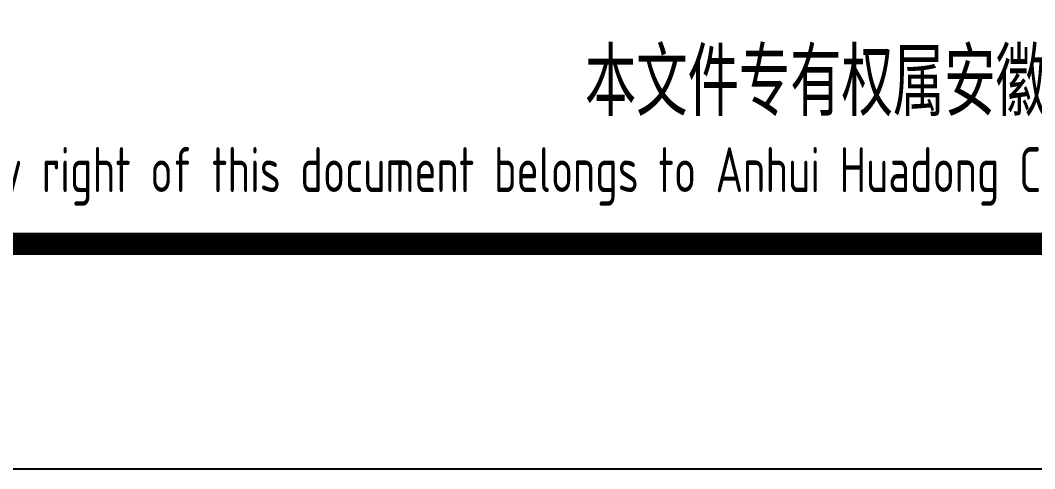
# Model space of a CAD drawing. Extents: x 5211311 to 5622788, y -441754 to -251897.
# Drawn here: x 5490011 to 5494516, y -424514 to -422520 of the extents above; entities that cross this region are included whole.
import ezdxf
from ezdxf.enums import TextEntityAlignment as Align

# ---------------------------------------------------------------- set-up
doc = ezdxf.new("R2010")
doc.units = 0
doc.header["$LTSCALE"] = 1000
doc.header["$MEASUREMENT"] = 0
doc.layers.get('0').update_dxf_attribs({"linetype": 'CONTINUOUS'})
doc.layers.add('PUB_TITLE', color=4, linetype='CONTINUOUS')
doc.styles.add('AHD', font='sceie.shx', dxfattribs={"width": 0.7, "bigfont": 'sceic.shx'})

msp = doc.modelspace()

# ---------------------------------------------------------------- linework, layer by layer
msp.add_line((5488113.1, -423514), (5506113.1, -423514))
at = {"layer": 'PUB_TITLE', "color": 4}
msp.add_lwpolyline([(5423013.1, -424514), (5507113.1, -424514), (5507113.1, -365114), (5423013.1, -365114)], close=True, dxfattribs=at)
at = {"layer": 'PUB_TITLE', "color": 4, "const_width": 100}
msp.add_lwpolyline([(5425513.1, -423514), (5506113.1, -423514), (5506113.1, -366114), (5425513.1, -366114)], close=True, dxfattribs=at)

# ---------------------------------------------------------------- texts
at = {"style": 'AHD', "width": 0.8}
for s, height, p in [('本文件专有权属安徽华东化工医药工程有限责任公司所有,未经许可不得复制或转让给第三方', 300, (5497113.1, -422814)), ('本文件专有权属安徽华东化工医药工程有限责任公司所有,未经许可不得复制或转让给第三方', 300, (5497113.1, -422814)), ('The proprietary right of this document belongs to Anhui Huadong Chemical And Medical Engineering  Co.,Ltd.  and any replication or transfer to the 3rd. side is forbidden without its permission. ', 200, (5497113.1, -423214)), ('The proprietary right of this document belongs to Anhui Huadong Chemical And Medical Engineering  Co.,Ltd.  and any replication or transfer to the 3rd. side is forbidden without its permission. ', 200, (5497113.1, -423214))]:
    msp.add_text(s, height=height, dxfattribs=at).set_placement(p, align=Align.MIDDLE)

doc.saveas('drawing.dxf')
